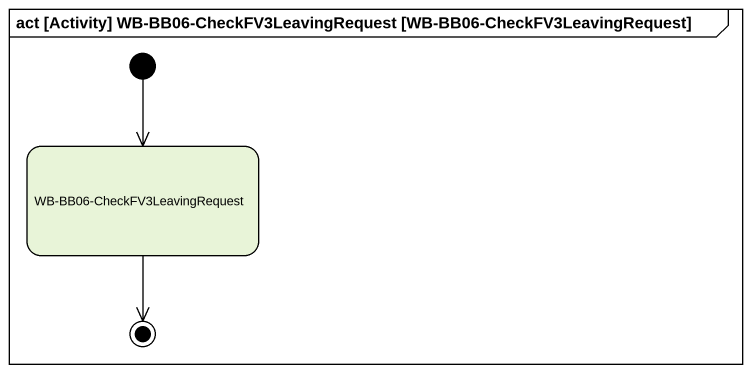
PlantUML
@startuml
mainframe act [Activity] WB-BB06-CheckFV3LeavingRequest [WB-BB06-CheckFV3LeavingRequest]
hide empty description
state "WB-BB06-CheckFV3LeavingRequest" as WB_BB06_CheckFV3LeavingReque
[*] --> WB_BB06_CheckFV3LeavingReque
WB_BB06_CheckFV3LeavingReque --> [*]
@enduml
